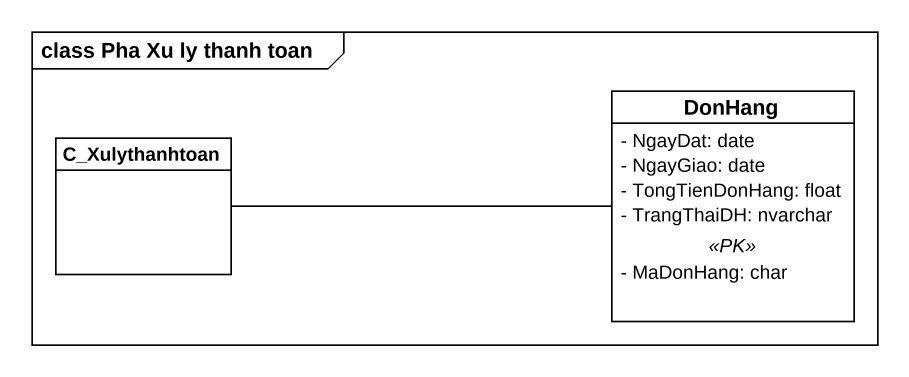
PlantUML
@startuml
mainframe class Pha Xu ly thanh toan
hide circle
hide empty members
skinparam classAttributeIconSize 0
class C_Xulythanhtoan
class DonHang {
  - NgayDat: date
  - NgayGiao: date
  - TongTienDonHang: float
  - TrangThaiDH: nvarchar
  .. <<PK>> ..
  - MaDonHang: char
}
C_Xulythanhtoan -right- DonHang
@enduml
